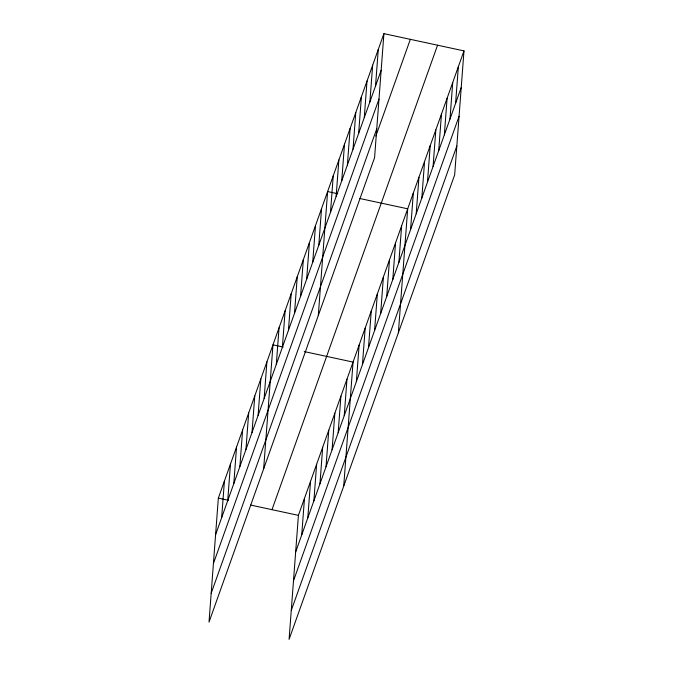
<?xml version="1.0" encoding="UTF-8"?>
<svg xmlns="http://www.w3.org/2000/svg" width="673" height="673" viewBox="0 0 673 673"><rect width="100%" height="100%" fill="white"/><g stroke="black" fill="none" stroke-linecap="round" stroke-linejoin="round"><path stroke-width="1.01" d="M383.913 33.65L218.338 498.113L209.017 622.104L374.583 157.642L383.913 33.65L463.983 50.896L454.662 174.887L289.087 639.35L298.417 515.358L463.983 50.896M221.661 517.672L224.412 481.086M227.726 500.645L230.477 464.05M233.8 483.609L236.551 447.023M239.874 466.582L242.625 429.997M245.939 449.547L248.69 412.961M252.013 432.52L254.764 395.934M258.087 415.493L260.838 378.899M264.153 398.458L266.903 361.872M263.656 468.829L272.977 344.845L283.14 347.032M276.3 364.396L279.051 327.81M282.366 347.369L285.116 310.783M288.439 330.342L291.19 293.748M294.513 313.307L297.264 276.721M300.579 296.28L303.33 259.694M306.652 279.245L309.403 242.659M312.726 262.218L315.477 225.632M318.792 245.182L321.543 208.596M301.731 534.917L304.482 498.331M318.295 315.561L327.616 191.569L337.779 193.757M330.493 212.365L333.244 175.779M307.805 517.89L310.556 481.296M336.121 196.575L338.872 159.981M313.879 500.855L316.63 464.269M341.749 180.785L344.5 144.19M319.944 483.828L322.695 447.234M347.386 164.986L350.137 128.4M326.018 466.793L328.769 430.207M353.014 149.196L355.765 112.61M332.092 449.766L334.843 413.18M358.642 133.405L361.393 96.819M338.157 432.731L340.908 396.145M364.27 117.615L367.021 81.029M344.231 415.704L346.982 379.118M369.898 101.825L372.649 65.231M343.726 486.074L353.056 362.082L304.263 351.575M375.526 86.026L378.276 49.44M356.37 381.641L359.121 345.056M362.444 364.615L365.195 328.029M368.51 347.579L371.26 310.993M374.583 330.552L377.334 293.966M380.657 313.525L383.408 276.931M386.723 296.49L389.474 259.904M392.796 279.463L395.547 242.869M398.87 262.428L401.621 225.842M398.366 332.807L407.687 208.815L359.87 198.518M410.572 229.611L413.323 193.016M416.2 213.821L418.951 177.226M421.828 198.022L424.579 161.436M427.456 182.232L430.207 145.646M433.084 166.441L435.835 129.855M438.712 150.651L441.463 114.065M444.348 134.861L447.099 98.266M449.976 119.062L452.727 82.476M455.604 103.272L458.355 66.686M215.587 534.707L381.162 70.236M213.417 563.545L378.992 99.082M211.187 593.266L376.754 128.795M375.854 136.064L410.337 39.337M271.993 509.671L437.559 45.2M295.666 551.944L461.232 87.482M293.495 580.791L459.062 116.328M291.258 610.504L456.832 146.041M218.338 498.113L228.5 500.3M250.6 505.061L298.417 515.358"/></g></svg>
